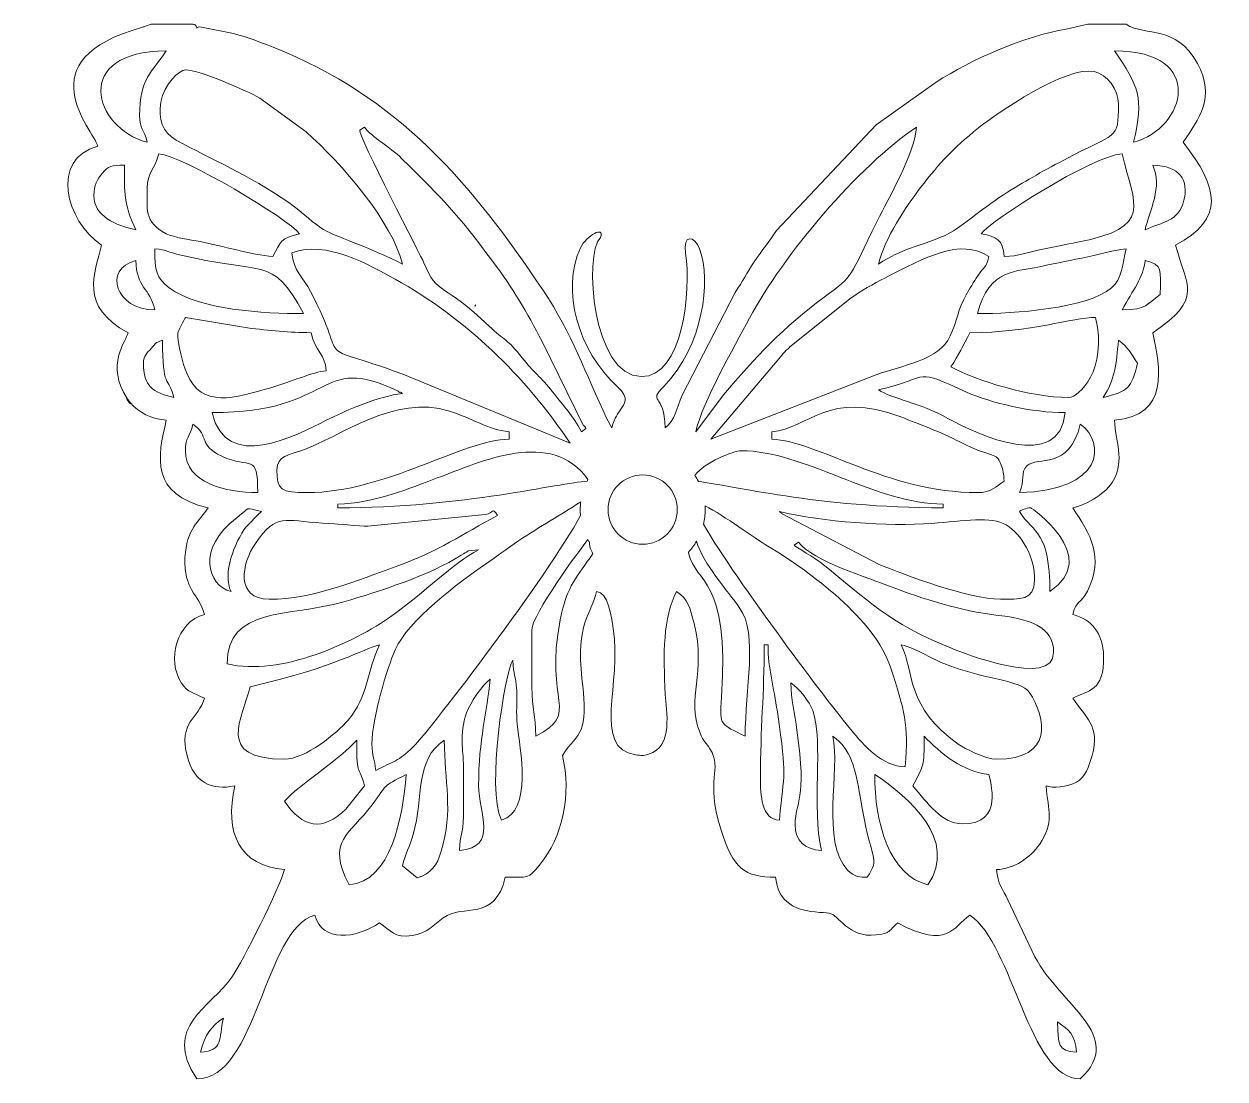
# Model space of a CAD drawing. Header units: centimetres. Extents: x -21.3 to 21.2, y -15.2 to 14.8.
# Drawn here: x -21.26 to -11.03, y -13.99 to -5 of the extents above; entities that cross this region are included whole.
import ezdxf

# ---------------------------------------------------------------- set-up
doc = ezdxf.new("R2010")
doc.units = ezdxf.units.CM
doc.header["$MEASUREMENT"] = 0
doc.layers.add('layer 1', color=7, linetype='Continuous')

msp = doc.modelspace()

# ---------------------------------------------------------------- linework, layer by layer
at = {"layer": 'layer 1', "color": 250, "lineweight": 9}
for points, knots in [([(-20.59926, -6.88366), (-20.65553, -7.12518), (-20.79615, -7.40526), (-20.37225, -7.62956), (-20.37225, -7.62956), (-20.39142, -7.7014), (-20.56804, -7.90492), (-20.38109, -8.1897), (-20.38109, -8.1897), (-20.29597, -8.31938), (-20.44658, -8.11717), (-20.354, -8.22749), (-20.354, -8.22749), (-20.28613, -8.30839), (-20.16953, -8.36534), (-20.04794, -8.37546), (-20.04794, -8.37546), (-20.1209, -8.68864), (-20.1908, -9.00496), (-19.6912, -9.12136), (-19.6912, -9.12136), (-19.76586, -9.23284), (-19.8779, -9.30272), (-19.88893, -9.54334), (-19.88893, -9.54334), (-19.90185, -9.825), (-19.77237, -9.84689), (-19.72363, -10.02941), (-19.72363, -10.02941), (-19.96187, -10.09302), (-20.04614, -10.42049), (-19.91881, -10.61356), (-19.91881, -10.61356), (-19.8638, -10.69698), (-19.81376, -10.69519), (-19.72363, -10.74288), (-19.72363, -10.74288), (-19.77042, -10.91807), (-19.94922, -10.93925), (-19.86858, -11.24284), (-19.86858, -11.24284), (-19.81034, -11.4621), (-19.66077, -11.53041), (-19.46419, -11.48878), (-19.46419, -11.48878), (-19.55791, -11.89107), (-19.42102, -12.17076), (-19.0426, -12.20225), (-19.0426, -12.20225), (-19.07771, -12.35298), (-19.39911, -12.98378), (-19.48937, -13.11756), (-19.48937, -13.11756), (-19.66393, -13.37625), (-20.09038, -13.5351), (-19.7885, -13.98592), (-19.7885, -13.98592), (-19.27403, -13.98592), (-19.21529, -12.7068), (-18.78316, -12.59142), (-18.78316, -12.59142), (-18.72161, -12.82191), (-18.43754, -12.79402), (-18.23184, -12.65627), (-18.23184, -12.65627), (-18.13578, -12.7206), (-18.10678, -12.78963), (-17.95548, -12.76429), (-17.95548, -12.76429), (-17.82826, -12.74299), (-17.76854, -12.67364), (-17.69001, -12.61436), (-17.69001, -12.61436), (-17.51932, -12.48546), (-17.25245, -12.65694), (-17.16163, -12.26711), (-17.16163, -12.26711), (-16.96756, -12.26711), (-16.96574, -12.28141), (-16.87223, -12.16735), (-16.87223, -12.16735), (-16.66616, -11.91604), (-16.59751, -11.5627), (-16.67517, -11.22934), (-16.67517, -11.22934), (-16.5323, -11.01597), (-16.44985, -11.07382), (-16.5082, -10.57607), (-16.5082, -10.57607), (-16.5632, -10.10692), (-16.42686, -10.02183), (-16.38331, -9.83483), (-16.38331, -9.83483), (-16.28673, -9.83483), (-16.25918, -10.05322), (-16.24289, -10.14847), (-16.24289, -10.14847), (-16.16418, -10.60858), (-16.42795, -11.17027), (-16.05082, -11.22464), (-16.05082, -11.22464), (-16.00073, -11.23187), (-15.99127, -11.23368), (-15.94317, -11.22026), (-15.94317, -11.22026), (-15.72602, -11.15965), (-15.79168, -10.84157), (-15.7986, -10.71172), (-15.7986, -10.71172), (-15.81706, -10.36494), (-15.81941, -10.05622), (-15.70226, -9.83483), (-15.70226, -9.83483), (-15.60191, -9.90203), (-15.58899, -9.96602), (-15.55366, -10.10785), (-15.55366, -10.10785), (-15.44775, -10.53308), (-15.62093, -10.73792), (-15.50577, -11.03284), (-15.50577, -11.03284), (-15.47032, -11.12362), (-15.45281, -11.11533), (-15.4183, -11.1728), (-15.4183, -11.1728), (-15.30622, -11.3594), (-15.46349, -11.42047), (-15.32578, -11.85819), (-15.32578, -11.85819), (-15.21872, -12.19848), (-15.12508, -12.26711), (-14.85907, -12.26711), (-14.85907, -12.26711), (-14.83045, -12.61118), (-14.45704, -12.55185), (-14.38833, -12.5781), (-14.38833, -12.5781), (-14.3092, -12.60832), (-14.21637, -12.81081), (-13.95612, -12.75121), (-13.95612, -12.75121), (-13.89174, -12.73647), (-13.92021, -12.7433), (-13.88606, -12.72169), (-13.88606, -12.72169), (-13.88408, -12.72043), (-13.82619, -12.66092), (-13.8213, -12.65627), (-13.8213, -12.65627), (-13.38387, -12.88773), (-13.35385, -12.69101), (-13.20513, -12.59142), (-13.20513, -12.59142), (-12.83462, -12.83951), (-12.70478, -13.98592), (-12.26464, -13.98592), (-12.26464, -13.98592), (-11.87231, -13.61377), (-12.43793, -13.35556), (-12.65154, -12.94588), (-12.65154, -12.94588), (-12.65154, -12.94588), (-12.88056, -12.46144), (-12.88056, -12.46144), (-12.88056, -12.46144), (-12.92512, -12.37332), (-12.96781, -12.32597), (-12.97811, -12.20225), (-12.97811, -12.20225), (-12.83111, -12.19898), (-12.68771, -12.10007), (-12.61068, -11.98594), (-12.61068, -11.98594), (-12.48499, -11.7997), (-12.53872, -11.70272), (-12.55651, -11.48878), (-12.55651, -11.48878), (-12.50396, -11.51049), (-12.37184, -11.50079), (-12.29702, -11.45735), (-12.29702, -11.45735), (-12.22539, -11.41576), (-12.18981, -11.32303), (-12.16398, -11.23027), (-12.16398, -11.23027), (-12.09316, -10.97591), (-12.22167, -10.90391), (-12.32951, -10.74288), (-12.32951, -10.74288), (-12.19999, -10.67434), (-12.05819, -10.68512), (-12.06655, -10.38658), (-12.06655, -10.38658), (-12.07222, -10.18403), (-12.16964, -10.0721), (-12.32951, -10.02941), (-12.32951, -10.02941), (-12.29378, -9.89563), (-12.26458, -9.94724), (-12.20468, -9.82991), (-12.20468, -9.82991), (-12.05814, -9.54289), (-12.17827, -9.34721), (-12.32951, -9.12136), (-12.32951, -9.12136), (-12.19868, -9.09088), (-12.04125, -8.99466), (-11.98087, -8.88622), (-11.98087, -8.88622), (-11.88519, -8.71439), (-11.96896, -8.54643), (-11.97277, -8.37546), (-11.97277, -8.37546), (-11.50657, -8.33667), (-11.57899, -7.92773), (-11.64847, -7.62956), (-11.64847, -7.62956), (-11.21161, -7.33702), (-11.35905, -7.23882), (-11.45388, -6.88366), (-11.45388, -6.88366), (-11.03282, -6.66088), (-11.08296, -6.40002), (-11.38902, -6.00804), (-11.38902, -6.00804), (-11.25507, -5.808), (-11.10927, -5.62471), (-11.26811, -5.33589), (-11.26811, -5.33589), (-11.45253, -5.00055), (-11.70157, -5.11304), (-11.87548, -5.0027), (-11.87548, -5.0027), (-11.87548, -5.0027), (-12.19979, -5.0027), (-12.19979, -5.0027), (-12.19979, -5.0027), (-12.19979, -5.0027), (-12.38431, -5.04519), (-12.38431, -5.04519), (-12.38431, -5.04519), (-12.73496, -5.09817), (-13.20034, -5.30611), (-13.49091, -5.49525), (-13.49091, -5.49525), (-13.49091, -5.49525), (-14.00222, -5.85955), (-14.00222, -5.85955), (-14.00222, -5.85955), (-14.00222, -5.85955), (-14.85293, -6.76009), (-14.85293, -6.76009), (-14.85293, -6.76009), (-14.92162, -6.86185), (-14.97085, -6.92059), (-15.04109, -7.02595), (-15.04109, -7.02595), (-15.10686, -7.1246), (-15.13778, -7.18772), (-15.20268, -7.28596), (-15.20268, -7.28596), (-15.20268, -7.28596), (-15.65633, -8.16196), (-15.65633, -8.16196), (-15.65633, -8.16196), (-15.70202, -8.27239), (-15.71748, -8.38019), (-15.79956, -8.44032), (-15.79956, -8.44032), (-15.80633, -8.13667), (-15.95146, -8.23095), (-15.81214, -8.0874), (-15.81214, -8.0874), (-15.47275, -7.73769), (-15.40726, -7.1881), (-15.50729, -6.91655), (-15.50729, -6.91655), (-15.54968, -6.79722), (-15.65191, -6.79212), (-15.62686, -6.9525), (-15.62686, -6.9525), (-15.57667, -7.27349), (-15.64694, -8.00618), (-16.00385, -8.00395), (-16.00385, -8.00395), (-16.41844, -8.00135), (-16.49602, -6.96374), (-16.35088, -6.8188), (-16.35088, -6.8188), (-16.31327, -6.71648), (-16.46754, -6.79814), (-16.52122, -6.90789), (-16.52122, -6.90789), (-16.69109, -7.26169), (-16.53765, -7.78757), (-16.20873, -8.08852), (-16.20873, -8.08852), (-16.09268, -8.19471), (-16.15181, -8.23495), (-16.17857, -8.28202), (-16.17857, -8.28202), (-16.19989, -8.31952), (-16.23148, -8.34547), (-16.25358, -8.44032), (-16.25358, -8.44032), (-16.25358, -8.44032), (-16.29938, -8.3564), (-16.29938, -8.3564), (-16.29938, -8.3564), (-16.47595, -7.98437), (-16.59584, -7.63184), (-16.83694, -7.27244), (-16.83694, -7.27244), (-17.45039, -6.35798), (-18.07021, -5.6204), (-19.13947, -5.19686), (-19.13947, -5.19686), (-19.24638, -5.15452), (-19.35037, -5.11705), (-19.47714, -5.0805), (-19.47714, -5.0805), (-19.47714, -5.0805), (-19.74845, -5.0275), (-19.74845, -5.0275), (-19.74845, -5.0275), (-19.80693, -5.01442), (-19.77648, -5.06166), (-19.79766, -5.01185), (-19.79766, -5.01185), (-19.80168, -5.00239), (-19.81389, -5.00716), (-19.82092, -5.0027), (-19.82092, -5.0027), (-19.82092, -5.0027), (-20.17766, -5.0027), (-20.17766, -5.0027), (-20.17766, -5.0027), (-20.17766, -5.0027), (-20.22507, -5.02013), (-20.22507, -5.02013), (-20.22507, -5.02013), (-20.23214, -5.02225), (-20.2421, -5.02534), (-20.2501, -5.02754), (-20.2501, -5.02754), (-21.2597, -5.30624), (-20.66932, -5.89951), (-20.63169, -6.04047), (-20.63169, -6.04047), (-21.03754, -6.14883), (-20.90822, -6.67677), (-20.59926, -6.88366)], [0, 0, 0, 0, 0.01123596, 0.01123596, 0.01123596, 0.01123596, 0.02247191, 0.02247191, 0.02247191, 0.02247191, 0.03370787, 0.03370787, 0.03370787, 0.03370787, 0.04494382, 0.04494382, 0.04494382, 0.04494382, 0.05617978, 0.05617978, 0.05617978, 0.05617978, 0.06741573, 0.06741573, 0.06741573, 0.06741573, 0.07865169, 0.07865169, 0.07865169, 0.07865169, 0.08988764, 0.08988764, 0.08988764, 0.08988764, 0.1011236, 0.1011236, 0.1011236, 0.1011236, 0.11235955, 0.11235955, 0.11235955, 0.11235955, 0.12359551, 0.12359551, 0.12359551, 0.12359551, 0.13483146, 0.13483146, 0.13483146, 0.13483146, 0.14606742, 0.14606742, 0.14606742, 0.14606742, 0.15730337, 0.15730337, 0.15730337, 0.15730337, 0.16853933, 0.16853933, 0.16853933, 0.16853933, 0.17977528, 0.17977528, 0.17977528, 0.17977528, 0.19101124, 0.19101124, 0.19101124, 0.19101124, 0.20224719, 0.20224719, 0.20224719, 0.20224719, 0.21348315, 0.21348315, 0.21348315, 0.21348315, 0.2247191, 0.2247191, 0.2247191, 0.2247191, 0.23595506, 0.23595506, 0.23595506, 0.23595506, 0.24719101, 0.24719101, 0.24719101, 0.24719101, 0.25842697, 0.25842697, 0.25842697, 0.25842697, 0.26966292, 0.26966292, 0.26966292, 0.26966292, 0.28089888, 0.28089888, 0.28089888, 0.28089888, 0.29213483, 0.29213483, 0.29213483, 0.29213483, 0.30337079, 0.30337079, 0.30337079, 0.30337079, 0.31460674, 0.31460674, 0.31460674, 0.31460674, 0.3258427, 0.3258427, 0.3258427, 0.3258427, 0.33707865, 0.33707865, 0.33707865, 0.33707865, 0.34831461, 0.34831461, 0.34831461, 0.34831461, 0.35955056, 0.35955056, 0.35955056, 0.35955056, 0.37078652, 0.37078652, 0.37078652, 0.37078652, 0.38202247, 0.38202247, 0.38202247, 0.38202247, 0.39325843, 0.39325843, 0.39325843, 0.39325843, 0.40449438, 0.40449438, 0.40449438, 0.40449438, 0.41573034, 0.41573034, 0.41573034, 0.41573034, 0.42696629, 0.42696629, 0.42696629, 0.42696629, 0.43820225, 0.43820225, 0.43820225, 0.43820225, 0.4494382, 0.4494382, 0.4494382, 0.4494382, 0.46067416, 0.46067416, 0.46067416, 0.46067416, 0.47191011, 0.47191011, 0.47191011, 0.47191011, 0.48314607, 0.48314607, 0.48314607, 0.48314607, 0.49438202, 0.49438202, 0.49438202, 0.49438202, 0.50561798, 0.50561798, 0.50561798, 0.50561798, 0.51685393, 0.51685393, 0.51685393, 0.51685393, 0.52808989, 0.52808989, 0.52808989, 0.52808989, 0.53932584, 0.53932584, 0.53932584, 0.53932584, 0.5505618, 0.5505618, 0.5505618, 0.5505618, 0.56179775, 0.56179775, 0.56179775, 0.56179775, 0.57303371, 0.57303371, 0.57303371, 0.57303371, 0.58426966, 0.58426966, 0.58426966, 0.58426966, 0.59550562, 0.59550562, 0.59550562, 0.59550562, 0.60674157, 0.60674157, 0.60674157, 0.60674157, 0.61797753, 0.61797753, 0.61797753, 0.61797753, 0.62921348, 0.62921348, 0.62921348, 0.62921348, 0.64044944, 0.64044944, 0.64044944, 0.64044944, 0.65168539, 0.65168539, 0.65168539, 0.65168539, 0.66292135, 0.66292135, 0.66292135, 0.66292135, 0.6741573, 0.6741573, 0.6741573, 0.6741573, 0.68539326, 0.68539326, 0.68539326, 0.68539326, 0.69662921, 0.69662921, 0.69662921, 0.69662921, 0.70786517, 0.70786517, 0.70786517, 0.70786517, 0.71910112, 0.71910112, 0.71910112, 0.71910112, 0.73033708, 0.73033708, 0.73033708, 0.73033708, 0.74157303, 0.74157303, 0.74157303, 0.74157303, 0.75280899, 0.75280899, 0.75280899, 0.75280899, 0.76404494, 0.76404494, 0.76404494, 0.76404494, 0.7752809, 0.7752809, 0.7752809, 0.7752809, 0.78651685, 0.78651685, 0.78651685, 0.78651685, 0.79775281, 0.79775281, 0.79775281, 0.79775281, 0.80898876, 0.80898876, 0.80898876, 0.80898876, 0.82022472, 0.82022472, 0.82022472, 0.82022472, 0.83146067, 0.83146067, 0.83146067, 0.83146067, 0.84269663, 0.84269663, 0.84269663, 0.84269663, 0.85393258, 0.85393258, 0.85393258, 0.85393258, 0.86516854, 0.86516854, 0.86516854, 0.86516854, 0.87640449, 0.87640449, 0.87640449, 0.87640449, 0.88764045, 0.88764045, 0.88764045, 0.88764045, 0.8988764, 0.8988764, 0.8988764, 0.8988764, 0.91011236, 0.91011236, 0.91011236, 0.91011236, 0.92134831, 0.92134831, 0.92134831, 0.92134831, 0.93258427, 0.93258427, 0.93258427, 0.93258427, 0.94382022, 0.94382022, 0.94382022, 0.94382022, 0.95505618, 0.95505618, 0.95505618, 0.95505618, 0.96629213, 0.96629213, 0.96629213, 0.96629213, 0.97752809, 0.97752809, 0.97752809, 0.97752809, 1, 1, 1, 1]), ([(-20.21009, -6.00804), (-20.67275, -5.8845), (-20.85588, -5.2297), (-20.04794, -5.2297), (-20.04794, -5.2297), (-20.16999, -5.41196), (-20.27495, -5.46291), (-20.27495, -5.78103), (-20.27495, -5.78103), (-20.27495, -5.89884), (-20.23648, -5.89478), (-20.21009, -6.00804)], [0, 0, 0, 0, 0.25, 0.25, 0.25, 0.25, 0.5, 0.5, 0.5, 0.5, 1, 1, 1, 1]), ([(-11.81061, -6.00804), (-11.72015, -5.61969), (-11.76994, -5.5326), (-11.97277, -5.2297), (-11.97277, -5.2297), (-11.18756, -5.2297), (-11.3653, -5.88913), (-11.81061, -6.00804)], [0, 0, 0, 0, 0.33333333, 0.33333333, 0.33333333, 0.33333333, 1, 1, 1, 1]), ([(-19.00518, -6.52195), (-19.36214, -6.27501), (-19.65051, -6.16324), (-19.96357, -5.98851), (-19.96357, -5.98851), (-20.08512, -5.92068), (-20.11713, -5.81062), (-20.09504, -5.66675), (-20.09504, -5.66675), (-20.07095, -5.5099), (-19.93208, -5.39186), (-19.88579, -5.39186), (-19.88579, -5.39186), (-19.76385, -5.39186), (-19.37188, -5.56335), (-19.25031, -5.63201), (-19.25031, -5.63201), (-19.25031, -5.63201), (-18.85738, -5.92012), (-18.85738, -5.92012), (-18.85738, -5.92012), (-18.55686, -6.18055), (-18.11881, -6.69571), (-18.03726, -7.04581), (-18.03726, -7.04581), (-18.31788, -6.89733), (-18.62418, -6.81133), (-18.7328, -6.73601), (-18.7328, -6.73601), (-18.83705, -6.66372), (-18.90082, -6.59415), (-19.00518, -6.52195)], [0, 0, 0, 0, 0.11111111, 0.11111111, 0.11111111, 0.11111111, 0.22222222, 0.22222222, 0.22222222, 0.22222222, 0.33333333, 0.33333333, 0.33333333, 0.33333333, 0.44444444, 0.44444444, 0.44444444, 0.44444444, 0.55555556, 0.55555556, 0.55555556, 0.55555556, 0.66666667, 0.66666667, 0.66666667, 0.66666667, 0.77777778, 0.77777778, 0.77777778, 0.77777778, 1, 1, 1, 1]), ([(-13.98345, -7.04581), (-13.93192, -6.82461), (-13.74821, -6.55433), (-13.6271, -6.39682), (-13.6271, -6.39682), (-13.45143, -6.16833), (-13.35966, -6.07239), (-13.13295, -5.88563), (-13.13295, -5.88563), (-12.97978, -5.75944), (-12.37972, -5.35438), (-12.14659, -5.40522), (-12.14659, -5.40522), (-12.03641, -5.42925), (-11.94034, -5.55591), (-11.94034, -5.68373), (-11.94034, -5.68373), (-11.94034, -5.99588), (-11.95024, -5.91625), (-12.40536, -6.1592), (-12.40536, -6.1592), (-12.60884, -6.26782), (-12.73399, -6.33688), (-12.91966, -6.45566), (-12.91966, -6.45566), (-13.10983, -6.57732), (-13.30488, -6.75264), (-13.41701, -6.80149), (-13.41701, -6.80149), (-13.65739, -6.9062), (-13.77381, -6.90543), (-13.98345, -7.04581)], [0, 0, 0, 0, 0.11111111, 0.11111111, 0.11111111, 0.11111111, 0.22222222, 0.22222222, 0.22222222, 0.22222222, 0.33333333, 0.33333333, 0.33333333, 0.33333333, 0.44444444, 0.44444444, 0.44444444, 0.44444444, 0.55555556, 0.55555556, 0.55555556, 0.55555556, 0.66666667, 0.66666667, 0.66666667, 0.66666667, 0.77777778, 0.77777778, 0.77777778, 0.77777778, 1, 1, 1, 1]), ([(-18.36156, -5.87832), (-18.29853, -5.96434), (-18.14152, -6.04931), (-18.04472, -6.14522), (-18.04472, -6.14522), (-17.66336, -6.52316), (-17.59294, -6.58918), (-17.26804, -7.0225), (-17.26804, -7.0225), (-17.10629, -7.23823), (-16.97574, -7.45379), (-16.84855, -7.70564), (-16.84855, -7.70564), (-16.84855, -7.70564), (-16.49447, -8.42179), (-16.49447, -8.42179), (-16.49447, -8.42179), (-16.49267, -8.41701), (-16.47514, -8.43487), (-16.47519, -8.44572), (-16.47519, -8.44572), (-16.47519, -8.44572), (-16.51303, -8.47275), (-16.51303, -8.47275), (-16.51303, -8.47275), (-16.58703, -8.33288), (-16.66006, -8.26077), (-16.7583, -8.13429), (-16.7583, -8.13429), (-16.85595, -8.00858), (-16.92768, -7.96104), (-17.01816, -7.84282), (-17.01816, -7.84282), (-17.14179, -7.68128), (-17.17073, -7.69883), (-17.29983, -7.57318), (-17.29983, -7.57318), (-17.68592, -7.1974), (-17.73874, -7.32359), (-17.85697, -7.02768), (-17.85697, -7.02768), (-17.86268, -7.01337), (-18.42193, -5.9387), (-18.39939, -5.90534), (-18.39939, -5.90534), (-18.39939, -5.90534), (-18.36156, -5.87832), (-18.36156, -5.87832)], [0, 0, 0, 0, 0.07692308, 0.07692308, 0.07692308, 0.07692308, 0.15384615, 0.15384615, 0.15384615, 0.15384615, 0.23076923, 0.23076923, 0.23076923, 0.23076923, 0.30769231, 0.30769231, 0.30769231, 0.30769231, 0.38461538, 0.38461538, 0.38461538, 0.38461538, 0.46153846, 0.46153846, 0.46153846, 0.46153846, 0.53846154, 0.53846154, 0.53846154, 0.53846154, 0.61538462, 0.61538462, 0.61538462, 0.61538462, 0.69230769, 0.69230769, 0.69230769, 0.69230769, 0.76923077, 0.76923077, 0.76923077, 0.76923077, 0.84615385, 0.84615385, 0.84615385, 0.84615385, 1, 1, 1, 1]), ([(-15.54011, -8.47275), (-15.48032, -8.2161), (-15.21776, -7.76243), (-15.08093, -7.505), (-15.08093, -7.505), (-14.79522, -6.96752), (-14.15397, -6.20967), (-13.65915, -5.87832), (-13.65915, -5.87832), (-13.67815, -6.10663), (-13.89535, -6.48149), (-13.99388, -6.67866), (-13.99388, -6.67866), (-14.24153, -7.17426), (-14.18049, -7.13109), (-14.44698, -7.32819), (-14.44698, -7.32819), (-14.79013, -7.58199), (-15.03331, -7.84104), (-15.30321, -8.15834), (-15.30321, -8.15834), (-15.30321, -8.15834), (-15.54011, -8.47275), (-15.54011, -8.47275)], [0, 0, 0, 0, 0.14285714, 0.14285714, 0.14285714, 0.14285714, 0.28571429, 0.28571429, 0.28571429, 0.28571429, 0.42857143, 0.42857143, 0.42857143, 0.42857143, 0.57142857, 0.57142857, 0.57142857, 0.57142857, 0.71428571, 0.71428571, 0.71428571, 0.71428571, 1, 1, 1, 1]), ([(-20.21009, -6.3972), (-20.21009, -6.26738), (-20.14325, -6.23603), (-20.1128, -6.10533), (-20.1128, -6.10533), (-19.91026, -6.12219), (-19.00483, -6.66086), (-18.91288, -6.78637), (-18.91288, -6.78637), (-19.07875, -6.82502), (-19.07156, -6.85182), (-19.13989, -6.98095), (-19.13989, -6.98095), (-19.32481, -6.96556), (-19.5732, -6.89019), (-19.75881, -6.85397), (-19.75881, -6.85397), (-19.85138, -6.83589), (-19.9804, -6.8199), (-20.04807, -6.7865), (-20.04807, -6.7865), (-20.24262, -6.69046), (-20.21009, -6.5652), (-20.21009, -6.3972)], [0, 0, 0, 0, 0.14285714, 0.14285714, 0.14285714, 0.14285714, 0.28571429, 0.28571429, 0.28571429, 0.28571429, 0.42857143, 0.42857143, 0.42857143, 0.42857143, 0.57142857, 0.57142857, 0.57142857, 0.57142857, 0.71428571, 0.71428571, 0.71428571, 0.71428571, 1, 1, 1, 1]), ([(-13.10783, -6.78637), (-13.02479, -6.67303), (-12.17195, -6.12731), (-11.90791, -6.10533), (-11.90791, -6.10533), (-11.80362, -6.55299), (-11.63766, -6.73124), (-12.28874, -6.85957), (-12.28874, -6.85957), (-12.38347, -6.87824), (-12.49569, -6.89845), (-12.61344, -6.92403), (-12.61344, -6.92403), (-12.70499, -6.94392), (-12.79078, -6.97823), (-12.91325, -6.98095), (-12.91325, -6.98095), (-12.92558, -6.83281), (-12.97603, -6.81708), (-13.10783, -6.78637)], [0, 0, 0, 0, 0.16666667, 0.16666667, 0.16666667, 0.16666667, 0.33333333, 0.33333333, 0.33333333, 0.33333333, 0.5, 0.5, 0.5, 0.5, 0.66666667, 0.66666667, 0.66666667, 0.66666667, 1, 1, 1, 1]), ([(-20.66412, -6.46207), (-20.66412, -6.3758), (-20.63742, -6.32075), (-20.59433, -6.27241), (-20.59433, -6.27241), (-20.53526, -6.20614), (-20.52204, -6.20524), (-20.40467, -6.20262), (-20.40467, -6.20262), (-20.40467, -6.43572), (-20.4128, -6.53424), (-20.30738, -6.75394), (-20.30738, -6.75394), (-20.47977, -6.71378), (-20.66412, -6.63871), (-20.66412, -6.46207)], [0, 0, 0, 0, 0.2, 0.2, 0.2, 0.2, 0.4, 0.4, 0.4, 0.4, 0.6, 0.6, 0.6, 0.6, 1, 1, 1, 1]), ([(-11.71333, -6.75394), (-11.67566, -6.59227), (-11.56143, -6.384), (-11.64847, -6.20262), (-11.64847, -6.20262), (-11.41762, -6.20776), (-11.3398, -6.3321), (-11.38233, -6.50203), (-11.38233, -6.50203), (-11.42919, -6.68935), (-11.56547, -6.68299), (-11.71333, -6.75394)], [0, 0, 0, 0, 0.25, 0.25, 0.25, 0.25, 0.5, 0.5, 0.5, 0.5, 1, 1, 1, 1]), ([(-18.03313, -7.98217), (-18.85395, -7.68551), (-18.466, -7.94886), (-18.82028, -7.27752), (-18.82028, -7.27752), (-18.88151, -7.16148), (-18.96471, -7.10512), (-18.97773, -6.94853), (-18.97773, -6.94853), (-18.68904, -6.83646), (-18.31113, -7.05717), (-18.10023, -7.17364), (-18.10023, -7.17364), (-17.50259, -7.50371), (-16.99601, -7.99407), (-16.61032, -8.57004), (-16.61032, -8.57004), (-16.61032, -8.57004), (-18.03313, -7.98217), (-18.03313, -7.98217)], [0, 0, 0, 0, 0.16666667, 0.16666667, 0.16666667, 0.16666667, 0.33333333, 0.33333333, 0.33333333, 0.33333333, 0.5, 0.5, 0.5, 0.5, 0.66666667, 0.66666667, 0.66666667, 0.66666667, 1, 1, 1, 1]), ([(-14.84732, -7.86833), (-14.80596, -7.81951), (-14.78379, -7.7918), (-14.73757, -7.75106), (-14.73757, -7.75106), (-14.73757, -7.75106), (-14.21519, -7.33296), (-14.21519, -7.33296), (-14.21519, -7.33296), (-14.1414, -7.27801), (-14.02126, -7.2108), (-13.92991, -7.16422), (-13.92991, -7.16422), (-13.59142, -6.99162), (-13.28547, -6.81857), (-13.04297, -6.98095), (-13.04297, -6.98095), (-13.0725, -7.09155), (-13.07923, -7.055), (-13.13796, -7.14541), (-13.13796, -7.14541), (-13.17009, -7.19488), (-13.21017, -7.25963), (-13.23673, -7.30608), (-13.23673, -7.30608), (-13.30817, -7.43104), (-13.31303, -7.53211), (-13.37175, -7.65752), (-13.37175, -7.65752), (-13.47162, -7.87084), (-13.7677, -7.89969), (-14.01121, -7.99097), (-14.01121, -7.99097), (-14.01121, -7.99097), (-15.41039, -8.53762), (-15.41039, -8.53762), (-15.41039, -8.53762), (-15.41039, -8.53762), (-14.84732, -7.86833), (-14.84732, -7.86833)], [0, 0, 0, 0, 0.09090909, 0.09090909, 0.09090909, 0.09090909, 0.18181818, 0.18181818, 0.18181818, 0.18181818, 0.27272727, 0.27272727, 0.27272727, 0.27272727, 0.36363636, 0.36363636, 0.36363636, 0.36363636, 0.45454545, 0.45454545, 0.45454545, 0.45454545, 0.54545455, 0.54545455, 0.54545455, 0.54545455, 0.63636364, 0.63636364, 0.63636364, 0.63636364, 0.72727273, 0.72727273, 0.72727273, 0.72727273, 0.81818182, 0.81818182, 0.81818182, 0.81818182, 1, 1, 1, 1]), ([(-20.14523, -6.91609), (-20.03189, -6.92552), (-20.06653, -6.93316), (-19.9617, -6.95958), (-19.9617, -6.95958), (-19.21749, -7.14707), (-19.15114, -6.95583), (-18.88044, -7.46741), (-18.88044, -7.46741), (-19.21676, -7.46741), (-19.77038, -7.43662), (-20.02252, -7.2474), (-20.02252, -7.2474), (-20.13578, -7.16241), (-20.14523, -7.10294), (-20.14523, -6.91609)], [0, 0, 0, 0, 0.2, 0.2, 0.2, 0.2, 0.4, 0.4, 0.4, 0.4, 0.6, 0.6, 0.6, 0.6, 1, 1, 1, 1]), ([(-13.14026, -7.46741), (-13.04945, -7.07758), (-12.78255, -7.10833), (-12.62764, -7.07198), (-12.62764, -7.07198), (-12.51783, -7.04622), (-12.38653, -7.0214), (-12.25102, -6.99458), (-12.25102, -6.99458), (-12.11145, -6.96697), (-11.99676, -6.92619), (-11.87548, -6.91609), (-11.87548, -6.91609), (-11.90402, -7.0386), (-11.90929, -7.17327), (-11.99786, -7.24774), (-11.99786, -7.24774), (-12.21017, -7.42621), (-12.83994, -7.46741), (-13.14026, -7.46741)], [0, 0, 0, 0, 0.16666667, 0.16666667, 0.16666667, 0.16666667, 0.33333333, 0.33333333, 0.33333333, 0.33333333, 0.5, 0.5, 0.5, 0.5, 0.66666667, 0.66666667, 0.66666667, 0.66666667, 1, 1, 1, 1]), ([(-20.30738, -7.01338), (-20.302, -7.25523), (-20.19041, -7.24104), (-20.14523, -7.43498), (-20.14523, -7.43498), (-20.47998, -7.43498), (-20.59031, -7.08893), (-20.30738, -7.01338)], [0, 0, 0, 0, 0.33333333, 0.33333333, 0.33333333, 0.33333333, 1, 1, 1, 1]), ([(-11.90791, -7.43498), (-11.81755, -7.26421), (-11.72571, -7.16215), (-11.71333, -7.01338), (-11.71333, -7.01338), (-11.55923, -7.05453), (-11.5836, -7.08602), (-11.5836, -7.30526), (-11.5836, -7.30526), (-11.7048, -7.38642), (-11.69413, -7.43498), (-11.90791, -7.43498)], [0, 0, 0, 0, 0.25, 0.25, 0.25, 0.25, 0.5, 0.5, 0.5, 0.5, 1, 1, 1, 1]), ([(-17.42107, -7.40254), (-17.42107, -7.40254), (-17.41139, -7.39288), (-17.41139, -7.39288), (-17.41139, -7.39288), (-17.41204, -7.39351), (-17.4243, -7.39933), (-17.42107, -7.40254)], [0, 0, 0, 0, 0.33333333, 0.33333333, 0.33333333, 0.33333333, 1, 1, 1, 1]), ([(-18.68586, -7.95387), (-18.80167, -7.9635), (-18.9745, -8.04567), (-19.15788, -8.09803), (-19.15788, -8.09803), (-19.4693, -8.18697), (-19.7464, -8.27895), (-19.87421, -7.97472), (-19.87421, -7.97472), (-19.90784, -7.89468), (-19.95065, -7.72735), (-19.95065, -7.62956), (-19.95065, -7.62956), (-19.95065, -7.62581), (-19.89277, -7.51305), (-19.88579, -7.49984), (-19.88579, -7.49984), (-19.88579, -7.49984), (-19.35804, -7.58828), (-19.35804, -7.58828), (-19.35804, -7.58828), (-19.16999, -7.61115), (-19.00092, -7.62956), (-18.81559, -7.62956), (-18.81559, -7.62956), (-18.77712, -7.79468), (-18.69813, -7.80648), (-18.68586, -7.95387)], [0, 0, 0, 0, 0.125, 0.125, 0.125, 0.125, 0.25, 0.25, 0.25, 0.25, 0.375, 0.375, 0.375, 0.375, 0.5, 0.5, 0.5, 0.5, 0.625, 0.625, 0.625, 0.625, 0.75, 0.75, 0.75, 0.75, 1, 1, 1, 1]), ([(-13.20513, -7.62956), (-12.68593, -7.62956), (-12.33051, -7.49984), (-12.13492, -7.49984), (-12.13492, -7.49984), (-12.03073, -7.94707), (-12.27701, -8.18088), (-12.36194, -8.18088), (-12.36194, -8.18088), (-12.69737, -8.18088), (-13.14681, -8.03809), (-13.36728, -7.92144), (-13.36728, -7.92144), (-13.29776, -7.81761), (-13.26444, -7.74166), (-13.20513, -7.62956)], [0, 0, 0, 0, 0.2, 0.2, 0.2, 0.2, 0.4, 0.4, 0.4, 0.4, 0.6, 0.6, 0.6, 0.6, 1, 1, 1, 1]), ([(-20.24253, -7.889), (-20.24253, -7.82367), (-20.21385, -7.80538), (-20.17521, -7.76173), (-20.17521, -7.76173), (-20.13318, -7.71426), (-20.15101, -7.71999), (-20.08037, -7.69442), (-20.08037, -7.69442), (-20.08037, -8.11152), (-20.03128, -8.00035), (-19.98308, -8.18088), (-19.98308, -8.18088), (-20.16802, -8.13779), (-20.24253, -8.08371), (-20.24253, -7.889)], [0, 0, 0, 0, 0.2, 0.2, 0.2, 0.2, 0.4, 0.4, 0.4, 0.4, 0.6, 0.6, 0.6, 0.6, 1, 1, 1, 1]), ([(-12.07006, -8.18088), (-11.97051, -8.0322), (-11.95719, -7.89694), (-11.94034, -7.69442), (-11.94034, -7.69442), (-11.85946, -7.74858), (-11.83139, -7.80955), (-11.77819, -7.889), (-11.77819, -7.889), (-11.82757, -8.10096), (-11.85809, -8.13149), (-12.07006, -8.18088)], [0, 0, 0, 0, 0.25, 0.25, 0.25, 0.25, 0.5, 0.5, 0.5, 0.5, 1, 1, 1, 1]), ([(-19.65878, -8.3106), (-18.59665, -8.3106), (-18.76539, -7.79803), (-18.07855, -8.12488), (-18.07855, -8.12488), (-18.07394, -8.12708), (-18.06106, -8.14288), (-18.0578, -8.13658), (-18.0578, -8.13658), (-18.05456, -8.1303), (-18.04375, -8.14393), (-18.03726, -8.14844), (-18.03726, -8.14844), (-18.23264, -8.16471), (-18.53924, -8.30101), (-18.68598, -8.37534), (-18.68598, -8.37534), (-18.94918, -8.50867), (-19.53893, -8.82502), (-19.65878, -8.3106)], [0, 0, 0, 0, 0.16666667, 0.16666667, 0.16666667, 0.16666667, 0.33333333, 0.33333333, 0.33333333, 0.33333333, 0.5, 0.5, 0.5, 0.5, 0.66666667, 0.66666667, 0.66666667, 0.66666667, 1, 1, 1, 1]), ([(-13.98345, -8.11602), (-13.50832, -8.00532), (-13.69837, -7.92357), (-13.22721, -8.13809), (-13.22721, -8.13809), (-13.03069, -8.22758), (-12.67093, -8.3106), (-12.39436, -8.3106), (-12.39436, -8.3106), (-12.43699, -8.82285), (-13.1422, -8.49881), (-13.38623, -8.36198), (-13.38623, -8.36198), (-13.63545, -8.22223), (-13.8716, -8.19374), (-13.98345, -8.11602)], [0, 0, 0, 0, 0.2, 0.2, 0.2, 0.2, 0.4, 0.4, 0.4, 0.4, 0.6, 0.6, 0.6, 0.6, 1, 1, 1, 1]), ([(-19.10745, -8.79706), (-19.10745, -8.67796), (-18.99267, -8.66634), (-18.90979, -8.63799), (-18.90979, -8.63799), (-18.55294, -8.51592), (-18.11494, -8.15089), (-17.63626, -8.29791), (-17.63626, -8.29791), (-17.45305, -8.35418), (-17.30228, -8.45835), (-17.1292, -8.47275), (-17.1292, -8.47275), (-17.1292, -8.47275), (-17.1292, -8.53762), (-17.1292, -8.53762), (-17.1292, -8.53762), (-17.51315, -8.53762), (-18.18159, -8.99163), (-18.84801, -8.99163), (-18.84801, -8.99163), (-19.06748, -8.99163), (-19.10745, -8.96966), (-19.10745, -8.79706)], [0, 0, 0, 0, 0.14285714, 0.14285714, 0.14285714, 0.14285714, 0.28571429, 0.28571429, 0.28571429, 0.28571429, 0.42857143, 0.42857143, 0.42857143, 0.42857143, 0.57142857, 0.57142857, 0.57142857, 0.57142857, 0.71428571, 0.71428571, 0.71428571, 0.71428571, 1, 1, 1, 1]), ([(-14.89151, -8.47275), (-14.57632, -8.44652), (-14.41413, -8.11122), (-13.79329, -8.34744), (-13.79329, -8.34744), (-13.63478, -8.40776), (-13.45123, -8.47752), (-13.29145, -8.55908), (-13.29145, -8.55908), (-12.98976, -8.71306), (-12.99056, -8.63166), (-12.93804, -8.75699), (-12.93804, -8.75699), (-12.91994, -8.80019), (-12.9189, -8.82644), (-12.91325, -8.89435), (-12.91325, -8.89435), (-12.98351, -8.94139), (-13.02121, -8.99163), (-13.14026, -8.99163), (-13.14026, -8.99163), (-13.91212, -8.99163), (-14.51117, -8.54608), (-14.89151, -8.53762), (-14.89151, -8.53762), (-14.89151, -8.53762), (-14.89151, -8.47275), (-14.89151, -8.47275)], [0, 0, 0, 0, 0.125, 0.125, 0.125, 0.125, 0.25, 0.25, 0.25, 0.25, 0.375, 0.375, 0.375, 0.375, 0.5, 0.5, 0.5, 0.5, 0.625, 0.625, 0.625, 0.625, 0.75, 0.75, 0.75, 0.75, 1, 1, 1, 1]), ([(-19.88579, -8.6349), (-19.88579, -8.51709), (-19.84732, -8.52115), (-19.82092, -8.40789), (-19.82092, -8.40789), (-19.67204, -8.51697), (-19.78457, -8.58174), (-19.57527, -8.68113), (-19.57527, -8.68113), (-19.32979, -8.79767), (-19.26961, -8.64245), (-19.26961, -8.99163), (-19.26961, -8.99163), (-19.53804, -8.99163), (-19.88579, -8.91278), (-19.88579, -8.6349)], [0, 0, 0, 0, 0.2, 0.2, 0.2, 0.2, 0.4, 0.4, 0.4, 0.4, 0.6, 0.6, 0.6, 0.6, 1, 1, 1, 1]), ([(-16.46532, -8.89483), (-16.46287, -8.89004), (-16.46035, -8.88529), (-16.45776, -8.88059), (-16.45776, -8.88059), (-16.76755, -8.44199), (-17.36311, -8.72623), (-17.74048, -8.86682), (-17.74048, -8.86682), (-17.95934, -8.94835), (-18.2878, -9.08893), (-18.58857, -9.08893), (-18.58857, -9.08893), (-18.58857, -9.08893), (-18.58857, -9.12136), (-18.58857, -9.12136), (-18.58857, -9.12136), (-17.51538, -9.12136), (-16.69617, -8.90593), (-16.46532, -8.89483)], [0, 0, 0, 0, 0.16666667, 0.16666667, 0.16666667, 0.16666667, 0.33333333, 0.33333333, 0.33333333, 0.33333333, 0.5, 0.5, 0.5, 0.5, 0.66666667, 0.66666667, 0.66666667, 0.66666667, 1, 1, 1, 1]), ([(-12.78353, -8.99163), (-12.73227, -8.88481), (-12.77917, -8.82296), (-12.71957, -8.76372), (-12.71957, -8.76372), (-12.63139, -8.67608), (-12.3578, -8.80777), (-12.26464, -8.40789), (-12.26464, -8.40789), (-12.0408, -8.5719), (-12.07256, -8.9758), (-12.78353, -8.99163)], [0, 0, 0, 0, 0.25, 0.25, 0.25, 0.25, 0.5, 0.5, 0.5, 0.5, 1, 1, 1, 1]), ([(-15.54684, -8.84457), (-15.53561, -8.86165), (-15.52533, -8.8794), (-15.51609, -8.89778), (-15.51609, -8.89778), (-15.23987, -8.92607), (-14.51063, -9.12136), (-13.43214, -9.12136), (-13.43214, -9.12136), (-13.43214, -9.12136), (-13.43214, -9.08893), (-13.43214, -9.08893), (-13.43214, -9.08893), (-14.00488, -9.08893), (-14.61917, -8.6349), (-15.15095, -8.6349), (-15.15095, -8.6349), (-15.22075, -8.6349), (-15.4629, -8.73283), (-15.54684, -8.84457)], [0, 0, 0, 0, 0.16666667, 0.16666667, 0.16666667, 0.16666667, 0.33333333, 0.33333333, 0.33333333, 0.33333333, 0.5, 0.5, 0.5, 0.5, 0.66666667, 0.66666667, 0.66666667, 0.66666667, 1, 1, 1, 1]), ([(-15.99144, -8.84131), (-15.82854, -8.84131), (-15.69644, -8.97341), (-15.69644, -9.13631), (-15.69644, -9.13631), (-15.69644, -9.29921), (-15.82854, -9.43131), (-15.99144, -9.43131), (-15.99144, -9.43131), (-16.15434, -9.43131), (-16.28644, -9.29921), (-16.28644, -9.13631), (-16.28644, -9.13631), (-16.28644, -8.97341), (-16.15434, -8.84131), (-15.99144, -8.84131)], [0, 0, 0, 0, 0.2, 0.2, 0.2, 0.2, 0.4, 0.4, 0.4, 0.4, 0.6, 0.6, 0.6, 0.6, 1, 1, 1, 1]), ([(-16.52073, -9.18759), (-16.52234, -9.17071), (-16.52321, -9.15361), (-16.52321, -9.13631), (-16.52321, -9.13631), (-16.52321, -9.11409), (-16.52183, -9.0922), (-16.51918, -9.0707), (-16.51918, -9.0707), (-16.69114, -9.18158), (-16.86467, -9.28015), (-17.04499, -9.40015), (-17.04499, -9.40015), (-17.15843, -9.47563), (-17.22321, -9.52874), (-17.33032, -9.60128), (-17.33032, -9.60128), (-17.55769, -9.75525), (-17.99319, -10.08879), (-18.09709, -10.32631), (-18.09709, -10.32631), (-18.16904, -10.49081), (-18.2967, -10.91282), (-18.2967, -11.13205), (-18.2967, -11.13205), (-18.2967, -11.24385), (-18.27271, -11.25761), (-18.26426, -11.35906), (-18.26426, -11.35906), (-18.11366, -11.27937), (-18.07234, -11.28194), (-17.94699, -11.15745), (-17.94699, -11.15745), (-17.78459, -10.99615), (-16.80272, -9.70461), (-16.52073, -9.18759)], [0, 0, 0, 0, 0.1, 0.1, 0.1, 0.1, 0.2, 0.2, 0.2, 0.2, 0.3, 0.3, 0.3, 0.3, 0.4, 0.4, 0.4, 0.4, 0.5, 0.5, 0.5, 0.5, 0.6, 0.6, 0.6, 0.6, 0.7, 0.7, 0.7, 0.7, 0.8, 0.8, 0.8, 0.8, 1, 1, 1, 1]), ([(-19.49663, -9.83483), (-19.69824, -9.78099), (-19.79579, -9.46964), (-19.44585, -9.20337), (-19.44585, -9.20337), (-19.32476, -9.11122), (-19.3893, -9.11835), (-19.23718, -9.15379), (-19.23718, -9.15379), (-19.24298, -9.15883), (-19.25166, -9.16515), (-19.25527, -9.16814), (-19.25527, -9.16814), (-19.25527, -9.16814), (-19.36833, -9.28208), (-19.36833, -9.28208), (-19.36833, -9.28208), (-19.4671, -9.41731), (-19.57154, -9.67869), (-19.49663, -9.83483)], [0, 0, 0, 0, 0.16666667, 0.16666667, 0.16666667, 0.16666667, 0.33333333, 0.33333333, 0.33333333, 0.33333333, 0.5, 0.5, 0.5, 0.5, 0.66666667, 0.66666667, 0.66666667, 0.66666667, 1, 1, 1, 1]), ([(-19.17232, -9.89969), (-19.46469, -9.89969), (-19.40474, -9.59196), (-19.28979, -9.42548), (-19.28979, -9.42548), (-19.10502, -9.15787), (-19.04608, -9.23422), (-18.71806, -9.25077), (-18.71806, -9.25077), (-18.59619, -9.25692), (-18.39865, -9.27905), (-18.33216, -9.27707), (-18.33216, -9.27707), (-18.33216, -9.27707), (-17.33147, -9.17853), (-17.33147, -9.17853), (-17.33147, -9.17853), (-17.25278, -9.16236), (-17.2787, -9.11314), (-17.2265, -9.18622), (-17.2265, -9.18622), (-17.53585, -9.34991), (-17.71898, -9.48808), (-18.08998, -9.61995), (-18.08998, -9.61995), (-18.42147, -9.73779), (-18.7883, -9.89969), (-19.17232, -9.89969)], [0, 0, 0, 0, 0.125, 0.125, 0.125, 0.125, 0.25, 0.25, 0.25, 0.25, 0.375, 0.375, 0.375, 0.375, 0.5, 0.5, 0.5, 0.5, 0.625, 0.625, 0.625, 0.625, 0.75, 0.75, 0.75, 0.75, 1, 1, 1, 1]), ([(-15.46072, -9.1033), (-15.46005, -9.11422), (-15.45967, -9.12522), (-15.45967, -9.13631), (-15.45967, -9.13631), (-15.45967, -9.17919), (-15.46477, -9.22088), (-15.47437, -9.26082), (-15.47437, -9.26082), (-15.18858, -9.75451), (-14.39365, -10.79966), (-14.21862, -11.01048), (-14.21862, -11.01048), (-14.1033, -11.14941), (-13.95086, -11.3223), (-13.75644, -11.32663), (-13.75644, -11.32663), (-13.72568, -10.95698), (-13.75903, -10.85517), (-13.8817, -10.47897), (-13.8817, -10.47897), (-14.01414, -10.07283), (-14.55702, -9.66905), (-14.92579, -9.44752), (-14.92579, -9.44752), (-15.04262, -9.37733), (-15.29115, -9.19289), (-15.46072, -9.1033)], [0, 0, 0, 0, 0.125, 0.125, 0.125, 0.125, 0.25, 0.25, 0.25, 0.25, 0.375, 0.375, 0.375, 0.375, 0.5, 0.5, 0.5, 0.5, 0.625, 0.625, 0.625, 0.625, 0.75, 0.75, 0.75, 0.75, 1, 1, 1, 1]), ([(-12.65381, -9.73754), (-12.65381, -9.91358), (-12.78055, -9.89969), (-12.94569, -9.89969), (-12.94569, -9.89969), (-13.21746, -9.89969), (-13.75785, -9.69186), (-13.97885, -9.60321), (-13.97885, -9.60321), (-13.97885, -9.60321), (-14.80941, -9.16897), (-14.80941, -9.16897), (-14.80941, -9.16897), (-14.81208, -9.15927), (-14.82087, -9.15882), (-14.82664, -9.15379), (-14.82664, -9.15379), (-14.45648, -9.24003), (-13.90449, -9.28294), (-13.52874, -9.25399), (-13.52874, -9.25399), (-13.25983, -9.23328), (-13.02087, -9.19052), (-12.897, -9.26683), (-12.897, -9.26683), (-12.76168, -9.35019), (-12.65381, -9.53454), (-12.65381, -9.73754)], [0, 0, 0, 0, 0.125, 0.125, 0.125, 0.125, 0.25, 0.25, 0.25, 0.25, 0.375, 0.375, 0.375, 0.375, 0.5, 0.5, 0.5, 0.5, 0.625, 0.625, 0.625, 0.625, 0.75, 0.75, 0.75, 0.75, 1, 1, 1, 1]), ([(-12.52408, -9.83483), (-12.52408, -9.32058), (-12.6564, -9.34365), (-12.78353, -9.15379), (-12.78353, -9.15379), (-12.77587, -9.14444), (-12.72409, -9.12136), (-12.68624, -9.12136), (-12.68624, -9.12136), (-12.68474, -9.12136), (-12.0772, -9.53558), (-12.52408, -9.83483)], [0, 0, 0, 0, 0.25, 0.25, 0.25, 0.25, 0.5, 0.5, 0.5, 0.5, 1, 1, 1, 1]), ([(-16.44556, -9.41309), (-16.44983, -9.40609), (-16.45394, -9.39898), (-16.45789, -9.39178), (-16.45789, -9.39178), (-16.52799, -9.47734), (-16.93462, -10.03166), (-16.93462, -10.15913), (-16.93462, -10.15913), (-16.93462, -10.15913), (-16.93462, -10.64559), (-16.93462, -10.64559), (-16.93462, -10.64559), (-16.93462, -10.84288), (-16.90219, -10.88216), (-16.90219, -11.06718), (-16.90219, -11.06718), (-16.5116, -10.86052), (-16.83457, -10.79041), (-16.69417, -10.07529), (-16.69417, -10.07529), (-16.63648, -9.7815), (-16.54702, -9.70657), (-16.41573, -9.51053), (-16.41573, -9.51053), (-16.44086, -9.45986), (-16.4413, -9.46621), (-16.44556, -9.41309)], [0, 0, 0, 0, 0.125, 0.125, 0.125, 0.125, 0.25, 0.25, 0.25, 0.25, 0.375, 0.375, 0.375, 0.375, 0.5, 0.5, 0.5, 0.5, 0.625, 0.625, 0.625, 0.625, 0.75, 0.75, 0.75, 0.75, 1, 1, 1, 1]), ([(-15.53325, -9.40626), (-15.55272, -9.43923), (-15.57565, -9.46991), (-15.60153, -9.49782), (-15.60153, -9.49782), (-15.60106, -9.50041), (-15.60055, -9.50298), (-15.59998, -9.50553), (-15.59998, -9.50553), (-15.53946, -9.77818), (-15.24937, -9.70582), (-15.32083, -10.73289), (-15.32083, -10.73289), (-15.339, -10.99402), (-15.32654, -10.95711), (-15.11852, -11.06718), (-15.11852, -11.06718), (-15.11852, -10.66744), (-15.00817, -10.19722), (-15.16381, -9.97741), (-15.16381, -9.97741), (-15.27033, -9.827), (-15.47649, -9.59336), (-15.53325, -9.40626)], [0, 0, 0, 0, 0.14285714, 0.14285714, 0.14285714, 0.14285714, 0.28571429, 0.28571429, 0.28571429, 0.28571429, 0.42857143, 0.42857143, 0.42857143, 0.42857143, 0.57142857, 0.57142857, 0.57142857, 0.57142857, 0.71428571, 0.71428571, 0.71428571, 0.71428571, 1, 1, 1, 1]), ([(-19.52906, -10.451), (-19.52906, -9.95858), (-19.01137, -10.05715), (-18.53496, -9.92087), (-18.53496, -9.92087), (-18.23581, -9.8353), (-17.80092, -9.69217), (-17.53621, -9.52512), (-17.53621, -9.52512), (-17.50389, -9.50473), (-17.50358, -9.50492), (-17.47709, -9.48694), (-17.47709, -9.48694), (-17.47709, -9.48694), (-17.38864, -9.47809), (-17.38864, -9.47809), (-17.38864, -9.47809), (-17.6093, -9.59485), (-17.84773, -9.84197), (-18.12509, -10.03887), (-18.12509, -10.03887), (-18.45588, -10.27369), (-19.07372, -10.55709), (-19.52906, -10.451)], [0, 0, 0, 0, 0.14285714, 0.14285714, 0.14285714, 0.14285714, 0.28571429, 0.28571429, 0.28571429, 0.28571429, 0.42857143, 0.42857143, 0.42857143, 0.42857143, 0.57142857, 0.57142857, 0.57142857, 0.57142857, 0.71428571, 0.71428571, 0.71428571, 0.71428571, 1, 1, 1, 1]), ([(-12.49166, -10.35372), (-12.49166, -10.6617), (-13.2756, -10.35307), (-13.36304, -10.31705), (-13.36304, -10.31705), (-13.92069, -10.08733), (-14.04724, -9.92568), (-14.47947, -9.58495), (-14.47947, -9.58495), (-14.50693, -9.5633), (-14.69776, -9.4465), (-14.70233, -9.44026), (-14.70233, -9.44026), (-14.70233, -9.44026), (-14.6645, -9.41324), (-14.6645, -9.41324), (-14.6645, -9.41324), (-14.54594, -9.57505), (-14.05456, -9.72242), (-13.87667, -9.79289), (-13.87667, -9.79289), (-13.62146, -9.89401), (-13.26477, -10.00273), (-12.98344, -10.03474), (-12.98344, -10.03474), (-12.70629, -10.06627), (-12.49166, -10.12585), (-12.49166, -10.35372)], [0, 0, 0, 0, 0.125, 0.125, 0.125, 0.125, 0.25, 0.25, 0.25, 0.25, 0.375, 0.375, 0.375, 0.375, 0.5, 0.5, 0.5, 0.5, 0.625, 0.625, 0.625, 0.625, 0.75, 0.75, 0.75, 0.75, 1, 1, 1, 1]), ([(-19.33447, -10.64559), (-18.57085, -10.46769), (-18.39205, -10.32618), (-18.23184, -10.28886), (-18.23184, -10.28886), (-18.34548, -10.52571), (-18.32449, -10.72136), (-18.50019, -10.92856), (-18.50019, -10.92856), (-18.59518, -11.04056), (-18.86103, -11.26177), (-19.0426, -11.26177), (-19.0426, -11.26177), (-19.63841, -11.26177), (-19.39677, -10.91299), (-19.33447, -10.64559)], [0, 0, 0, 0, 0.2, 0.2, 0.2, 0.2, 0.4, 0.4, 0.4, 0.4, 0.6, 0.6, 0.6, 0.6, 1, 1, 1, 1]), ([(-14.98879, -11.42392), (-14.98879, -11.0039), (-14.95636, -10.70572), (-14.95636, -10.28886), (-14.95636, -10.28886), (-14.95636, -10.28886), (-14.92394, -10.28886), (-14.92394, -10.28886), (-14.92394, -10.28886), (-14.92394, -10.49072), (-14.87473, -10.6496), (-14.8447, -10.85822), (-14.8447, -10.85822), (-14.7575, -11.46371), (-14.7895, -11.33435), (-14.82664, -11.78065), (-14.82664, -11.78065), (-14.98093, -11.78065), (-14.98879, -11.56056), (-14.98879, -11.42392)], [0, 0, 0, 0, 0.16666667, 0.16666667, 0.16666667, 0.16666667, 0.33333333, 0.33333333, 0.33333333, 0.33333333, 0.5, 0.5, 0.5, 0.5, 0.66666667, 0.66666667, 0.66666667, 0.66666667, 1, 1, 1, 1]), ([(-12.97811, -11.26177), (-13.07705, -11.26177), (-13.24458, -11.17452), (-13.3038, -11.13344), (-13.3038, -11.13344), (-13.7495, -10.82426), (-13.67852, -10.51886), (-13.78888, -10.28886), (-13.78888, -10.28886), (-13.65646, -10.3197), (-13.54631, -10.39864), (-13.42823, -10.44711), (-13.42823, -10.44711), (-13.09949, -10.58202), (-12.76563, -10.589), (-12.69938, -10.69117), (-12.69938, -10.69117), (-12.55327, -10.9165), (-12.49319, -11.26177), (-12.97811, -11.26177)], [0, 0, 0, 0, 0.16666667, 0.16666667, 0.16666667, 0.16666667, 0.33333333, 0.33333333, 0.33333333, 0.33333333, 0.5, 0.5, 0.5, 0.5, 0.66666667, 0.66666667, 0.66666667, 0.66666667, 1, 1, 1, 1]), ([(-17.19407, -11.78065), (-17.32485, -11.50807), (-17.16422, -10.52488), (-17.09678, -10.41858), (-17.09678, -10.41858), (-17.09362, -10.56046), (-17.07132, -10.53258), (-17.06427, -10.67795), (-17.06427, -10.67795), (-17.05963, -10.77359), (-17.07026, -10.86888), (-17.05959, -10.96514), (-17.05959, -10.96514), (-17.0368, -11.17092), (-16.92617, -11.70914), (-17.19407, -11.78065)], [0, 0, 0, 0, 0.2, 0.2, 0.2, 0.2, 0.4, 0.4, 0.4, 0.4, 0.6, 0.6, 0.6, 0.6, 1, 1, 1, 1]), ([(-17.51837, -11.2942), (-17.51837, -11.20223), (-17.55644, -11.05178), (-17.49142, -10.8672), (-17.49142, -10.8672), (-17.46132, -10.7818), (-17.35296, -10.62587), (-17.29135, -10.58073), (-17.29135, -10.58073), (-17.31506, -10.86564), (-17.38864, -11.0826), (-17.38864, -11.48878), (-17.38864, -11.48878), (-17.38864, -11.7189), (-17.21573, -12.01221), (-17.5508, -12.04009), (-17.5508, -12.04009), (-17.54753, -11.89344), (-17.51837, -11.91122), (-17.51837, -11.74822), (-17.51837, -11.74822), (-17.51837, -11.74822), (-17.51837, -11.2942), (-17.51837, -11.2942)], [0, 0, 0, 0, 0.14285714, 0.14285714, 0.14285714, 0.14285714, 0.28571429, 0.28571429, 0.28571429, 0.28571429, 0.42857143, 0.42857143, 0.42857143, 0.42857143, 0.57142857, 0.57142857, 0.57142857, 0.57142857, 0.71428571, 0.71428571, 0.71428571, 0.71428571, 1, 1, 1, 1]), ([(-14.54341, -10.84881), (-14.44915, -11.11136), (-14.55484, -11.67552), (-14.46991, -12.04009), (-14.46991, -12.04009), (-14.61001, -12.02844), (-14.69473, -11.96268), (-14.69332, -11.8181), (-14.69332, -11.8181), (-14.69132, -11.61475), (-14.59036, -11.62455), (-14.67746, -11.01529), (-14.67746, -11.01529), (-14.69686, -10.87963), (-14.72935, -10.74541), (-14.72935, -10.61316), (-14.72935, -10.61316), (-14.65615, -10.66218), (-14.57115, -10.77152), (-14.54341, -10.84881)], [0, 0, 0, 0, 0.16666667, 0.16666667, 0.16666667, 0.16666667, 0.33333333, 0.33333333, 0.33333333, 0.33333333, 0.5, 0.5, 0.5, 0.5, 0.66666667, 0.66666667, 0.66666667, 0.66666667, 1, 1, 1, 1]), ([(-19.0426, -11.6185), (-18.92215, -11.48891), (-18.56192, -11.25568), (-18.42642, -11.09962), (-18.42642, -11.09962), (-18.42642, -11.44833), (-18.40746, -11.29174), (-18.36156, -11.48878), (-18.36156, -11.48878), (-18.36156, -11.48878), (-18.51905, -11.68802), (-18.51905, -11.68802), (-18.51905, -11.68802), (-18.71799, -11.8804), (-18.88804, -11.84931), (-19.0426, -11.6185)], [0, 0, 0, 0, 0.2, 0.2, 0.2, 0.2, 0.4, 0.4, 0.4, 0.4, 0.6, 0.6, 0.6, 0.6, 1, 1, 1, 1]), ([(-18.03726, -12.16982), (-18.01478, -12.07335), (-17.97193, -12.0008), (-17.94538, -11.90496), (-17.94538, -11.90496), (-17.85558, -11.58061), (-17.93453, -11.26971), (-17.68052, -11.09962), (-17.68052, -11.09962), (-17.68052, -11.44953), (-17.60083, -11.69942), (-17.70683, -12.04622), (-17.70683, -12.04622), (-17.74376, -12.16705), (-17.7893, -12.23554), (-17.91254, -12.27264), (-17.91254, -12.27264), (-17.91254, -12.27264), (-18.03726, -12.16982), (-18.03726, -12.16982)], [0, 0, 0, 0, 0.16666667, 0.16666667, 0.16666667, 0.16666667, 0.33333333, 0.33333333, 0.33333333, 0.33333333, 0.5, 0.5, 0.5, 0.5, 0.66666667, 0.66666667, 0.66666667, 0.66666667, 1, 1, 1, 1]), ([(-14.37262, -11.06718), (-14.21789, -11.1708), (-14.17767, -11.3509), (-14.14048, -11.58095), (-14.14048, -11.58095), (-14.04871, -12.14865), (-13.96121, -12.0951), (-14.08075, -12.26711), (-14.08075, -12.26711), (-14.1384, -12.26583), (-14.18473, -12.27026), (-14.24679, -12.20615), (-14.24679, -12.20615), (-14.47716, -11.96817), (-14.30728, -11.34762), (-14.37262, -11.06718)], [0, 0, 0, 0, 0.2, 0.2, 0.2, 0.2, 0.4, 0.4, 0.4, 0.4, 0.6, 0.6, 0.6, 0.6, 1, 1, 1, 1]), ([(-13.69158, -11.48878), (-13.59811, -11.31212), (-13.59429, -11.33461), (-13.59429, -11.06718), (-13.59429, -11.06718), (-13.45939, -11.20939), (-13.26011, -11.37342), (-13.04297, -11.39149), (-13.04297, -11.39149), (-13.03845, -11.44584), (-12.9046, -11.81309), (-13.26998, -11.81309), (-13.26998, -11.81309), (-13.44305, -11.81309), (-13.56405, -11.63551), (-13.69158, -11.48878)], [0, 0, 0, 0, 0.2, 0.2, 0.2, 0.2, 0.4, 0.4, 0.4, 0.4, 0.6, 0.6, 0.6, 0.6, 1, 1, 1, 1]), ([(-18.29614, -11.6515), (-18.15513, -11.46267), (-18.22065, -11.50569), (-18.00482, -11.39149), (-18.00482, -11.39149), (-18.03566, -11.76202), (-18.13348, -12.3022), (-18.49128, -12.33197), (-18.49128, -12.33197), (-18.69041, -11.95567), (-18.48596, -11.90573), (-18.29614, -11.6515)], [0, 0, 0, 0, 0.25, 0.25, 0.25, 0.25, 0.5, 0.5, 0.5, 0.5, 1, 1, 1, 1]), ([(-14.01588, -11.39149), (-13.71958, -11.5899), (-13.30497, -11.94833), (-13.56186, -12.33197), (-13.56186, -12.33197), (-13.89036, -12.25544), (-14.01588, -11.80324), (-14.01588, -11.39149)], [0, 0, 0, 0, 0.33333333, 0.33333333, 0.33333333, 0.33333333, 1, 1, 1, 1]), ([(-19.75607, -13.75892), (-19.72215, -13.61335), (-19.66926, -13.53921), (-19.56148, -13.46704), (-19.56148, -13.46704), (-19.6038, -13.64865), (-19.55775, -13.7424), (-19.75607, -13.75892)], [0, 0, 0, 0, 0.33333333, 0.33333333, 0.33333333, 0.33333333, 1, 1, 1, 1]), ([(-12.45923, -13.49946), (-12.35853, -13.56689), (-12.30999, -13.60368), (-12.29707, -13.75892), (-12.29707, -13.75892), (-12.45923, -13.74541), (-12.45389, -13.69241), (-12.45923, -13.49946)], [0, 0, 0, 0, 0.33333333, 0.33333333, 0.33333333, 0.33333333, 1, 1, 1, 1])]:
    msp.add_open_spline(points, degree=3, knots=knots, dxfattribs=at)

doc.saveas('drawing.dxf')
